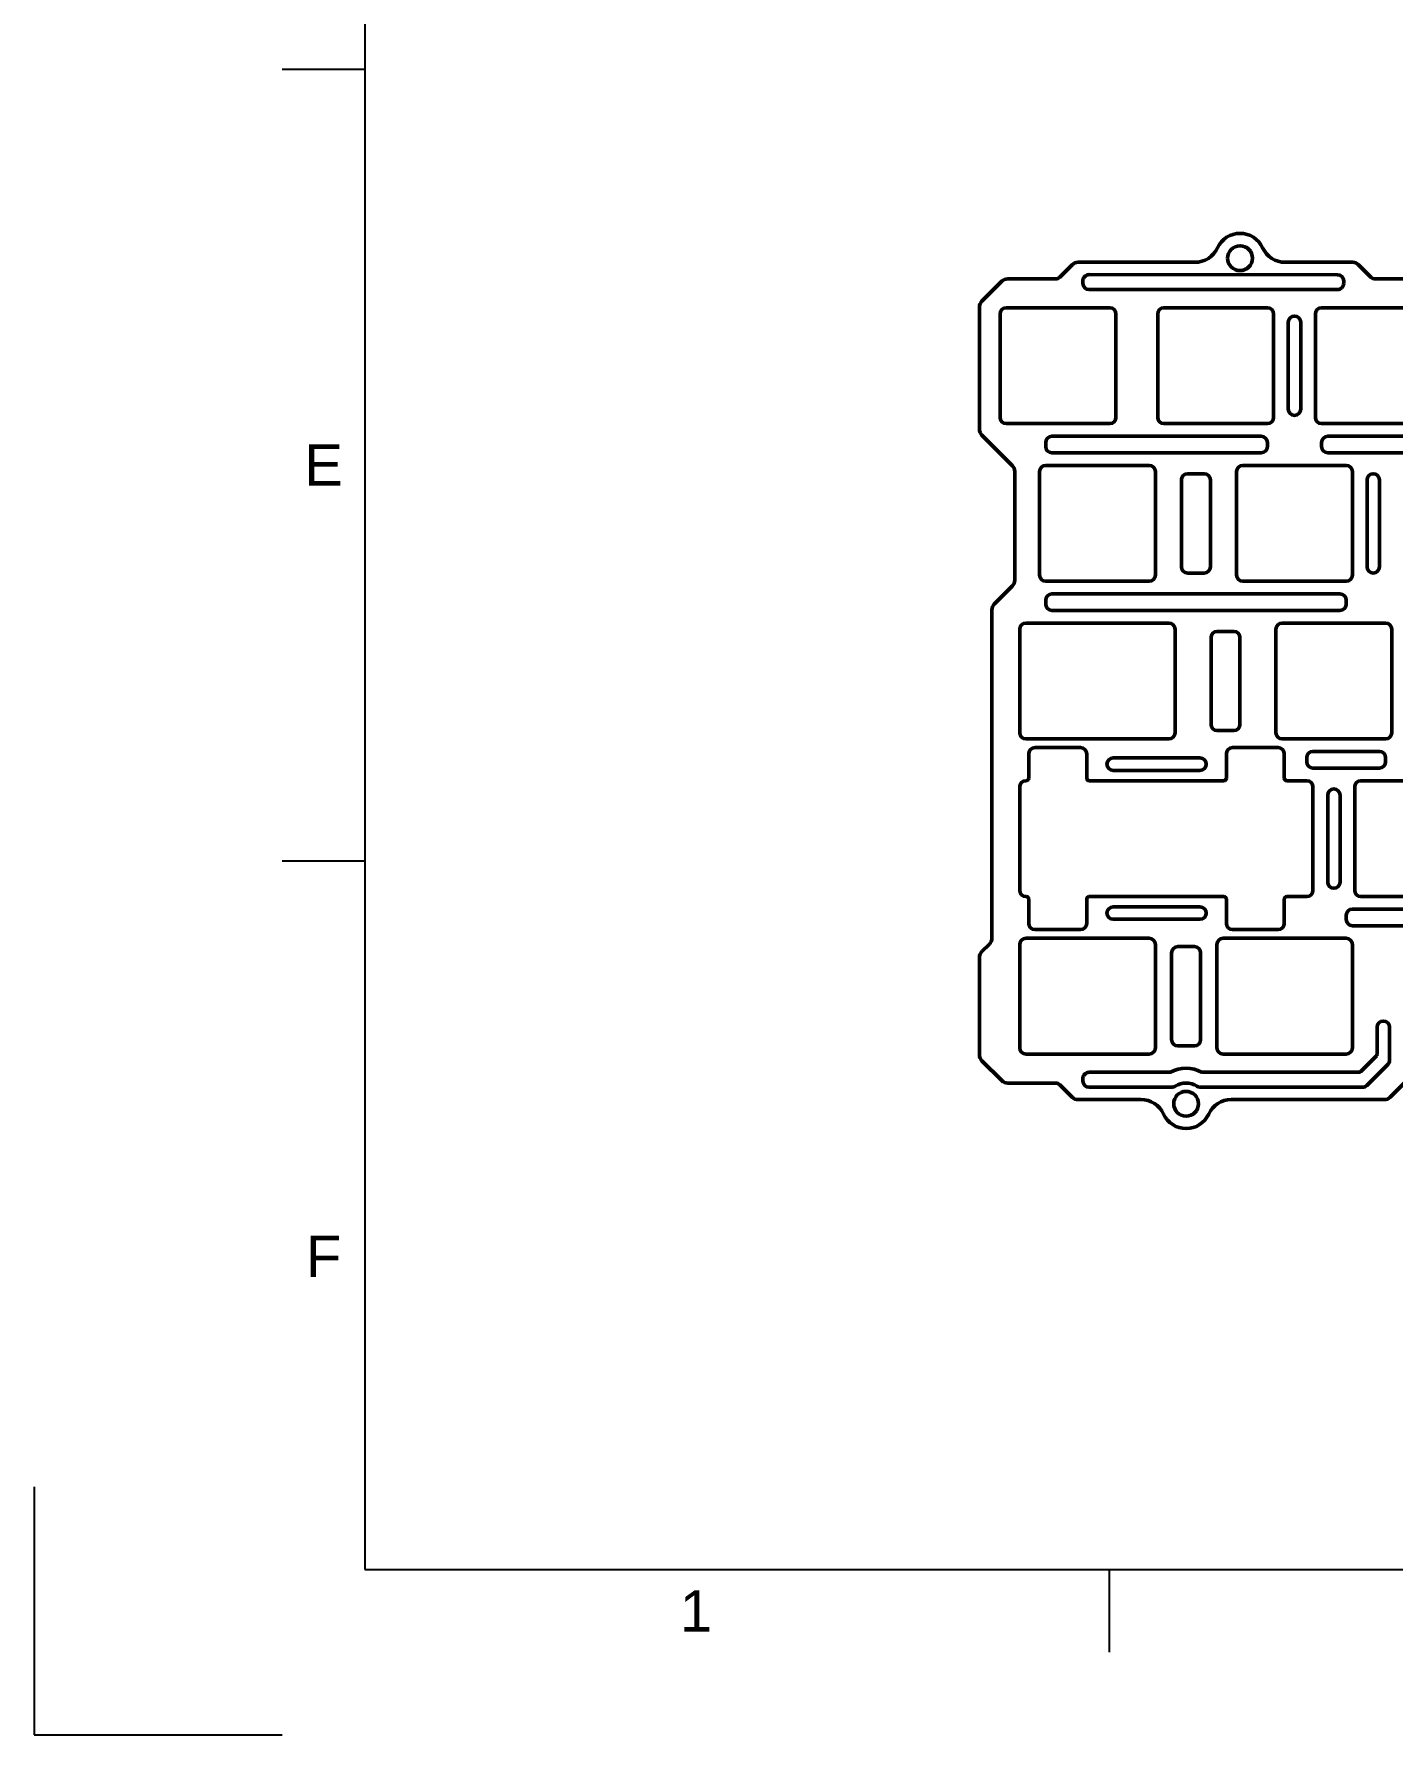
# Model space of a CAD drawing. Header units: millimetres. Extents: x 0 to 420, y 0 to 297.
# Drawn here: x 0 to 82.1, y 0 to 102.8 of the extents above; entities that cross this region are included whole.
import ezdxf
from ezdxf.enums import TextEntityAlignment as Align

# ---------------------------------------------------------------- set-up
doc = ezdxf.new("R2010")
doc.units = ezdxf.units.MM
doc.header["$LTSCALE"] = 0.75
doc.layers.add('Border', color=7, linetype='Continuous', lineweight=25)
doc.layers.add('Visible', color=7, linetype='Continuous', lineweight=50)
doc.styles.add('FusionTitle', font='arial.ttf')

# ---------------------------------------------------------------- blocks, each defined once
blk = doc.blocks.new('ISO_A3_SHEET')
at = {"layer": 'Border'}
for p, q in [((20, 287), (20, 10)), ((15, 100.66667), (20, 100.66667)), ((15, 52.83334), (20, 52.83334)), ((20, 10), (410, 10)), ((65, 5), (65, 10))]:
    blk.add_line(p, q, dxfattribs=at)
at = {"layer": 'Defpoints'}
for p, q in [((0, 15), (0, 0)), ((0, 0), (15, 0))]:
    blk.add_line(p, q, dxfattribs=at)
at = {"layer": 'Border', "style": 'FusionTitle'}
for s, p in [('E', (17.5, 76.75001)), ('F', (17.5, 28.91668)), ('1', (40, 7.5))]:
    blk.add_text(s, height=2.5, dxfattribs=at).set_placement(p, align=Align.MIDDLE)

msp = doc.modelspace()

# ---------------------------------------------------------------- linework, layer by layer
at = {"layer": 'Visible'}
for p, q in [((62.738, 88.849, 0.375), (61.994, 88.105, 0.375)), ((70.157, 88.995, 0.375), (63.091, 88.995, 0.375)), ((79.691, 88.995, 0.375), (75.611, 88.995, 0.375)), ((80.788, 88.105, 0.375), (80.044, 88.849, 0.375)), ((57.281, 86.642, 0.375), (58.488, 87.849, 0.375)), ((61.729, 87.995, 0.375), (58.841, 87.995, 0.375)), ((63.384, 87.874, 0.375), (63.384, 87.724, 0.375)), ((63.759, 88.249, 0.375), (78.772, 88.244, 0.375)), ((79.147, 87.869, 0.375), (79.147, 87.719, 0.375)), ((90.341, 87.995, 0.375), (81.053, 87.995, 0.375)), ((78.772, 87.344, 0.375), (63.759, 87.349, 0.375)), ((57.134, 86.288, 0.375), (57.134, 78.902, 0.375)), ((58.384, 79.62, 0.375), (58.384, 85.87, 0.375)), ((58.759, 86.245, 0.375), (65.009, 86.245, 0.375)), ((65.384, 85.87, 0.375), (65.384, 79.62, 0.375)), ((67.909, 79.62, 0.375), (67.909, 85.87, 0.375)), ((68.284, 86.245, 0.375), (74.534, 86.245, 0.375)), ((74.909, 85.87, 0.375), (74.909, 79.62, 0.375)), ((75.797, 80.12, 0.375), (75.797, 85.37, 0.375)), ((76.547, 85.37, 0.375), (76.547, 80.12, 0.375)), ((77.434, 79.62, 0.375), (77.434, 85.87, 0.375)), ((77.809, 86.245, 0.375), (84.059, 86.245, 0.375)), ((65.009, 79.245, 0.375), (58.759, 79.245, 0.375)), ((74.534, 79.245, 0.375), (68.284, 79.245, 0.375)), ((84.059, 79.245, 0.375), (77.809, 79.245, 0.375)), ((57.281, 78.549, 0.375), (59.119, 76.71, 0.375)), ((61.515, 78.483, 0.375), (74.159, 78.483, 0.375)), ((78.184, 78.483, 0.375), (102.734, 78.483, 0.375)), ((61.14, 77.858, 0.375), (61.14, 78.108, 0.375)), ((74.159, 77.483, 0.375), (61.515, 77.483, 0.375)), ((74.534, 78.108, 0.375), (74.534, 77.858, 0.375)), ((77.809, 77.858, 0.375), (77.809, 78.108, 0.375)), ((102.734, 77.483, 0.375), (78.184, 77.483, 0.375)), ((59.265, 76.357, 0.375), (59.265, 69.783, 0.375)), ((60.765, 70.095, 0.375), (60.765, 76.345, 0.375)), ((61.14, 76.72, 0.375), (67.39, 76.72, 0.375)), ((67.765, 76.345, 0.375), (67.765, 70.095, 0.375)), ((69.719, 76.22, 0.375), (70.719, 76.22, 0.375)), ((72.672, 70.095, 0.375), (72.672, 76.345, 0.375)), ((73.047, 76.72, 0.375), (79.297, 76.72, 0.375)), ((79.672, 76.345, 0.375), (79.672, 70.095, 0.375)), ((69.344, 70.595, 0.375), (69.344, 75.845, 0.375)), ((71.094, 75.845, 0.375), (71.094, 70.595, 0.375)), ((80.559, 70.595, 0.375), (80.559, 75.845, 0.375)), ((81.309, 75.845, 0.375), (81.309, 70.595, 0.375)), ((70.719, 70.22, 0.375), (69.719, 70.22, 0.375)), ((59.119, 69.43, 0.375), (58.031, 68.342, 0.375)), ((67.39, 69.72, 0.375), (61.14, 69.72, 0.375)), ((61.515, 68.958, 0.375), (78.922, 68.958, 0.375)), ((79.297, 69.72, 0.375), (73.047, 69.72, 0.375)), ((57.884, 67.988, 0.375), (57.884, 48.152, 0.375)), ((61.14, 68.333, 0.375), (61.14, 68.583, 0.375)), ((78.922, 67.958, 0.375), (61.515, 67.958, 0.375)), ((79.297, 68.583, 0.375), (79.297, 68.333, 0.375)), ((59.575, 60.57, 0.375), (59.575, 66.82, 0.375)), ((59.95, 67.195, 0.375), (68.581, 67.195, 0.375)), ((68.956, 66.82, 0.375), (68.956, 60.57, 0.375)), ((75.053, 60.57, 0.375), (75.053, 66.82, 0.375)), ((75.428, 67.195, 0.375), (81.678, 67.195, 0.375)), ((82.053, 66.82, 0.375), (82.053, 60.57, 0.375)), ((71.129, 61.07, 0.375), (71.129, 66.32, 0.375)), ((71.504, 66.695, 0.375), (72.504, 66.695, 0.375)), ((72.879, 66.32, 0.375), (72.879, 61.07, 0.375)), ((72.504, 60.695, 0.375), (71.504, 60.695, 0.375)), ((68.581, 60.195, 0.375), (59.95, 60.195, 0.375)), ((60.493, 59.67, 0.375), (63.243, 59.67, 0.375)), ((72.431, 59.67, 0.375), (75.181, 59.67, 0.375)), ((81.678, 60.195, 0.375), (75.428, 60.195, 0.375)), ((60.118, 57.82, 0.375), (60.118, 59.295, 0.375)), ((63.618, 59.295, 0.375), (63.618, 57.82, 0.375)), ((65.212, 59.045, 0.375), (70.462, 59.045, 0.375)), ((72.056, 57.82, 0.375), (72.056, 59.295, 0.375)), ((75.556, 59.295, 0.375), (75.556, 57.82, 0.375)), ((76.915, 58.808, 0.375), (76.915, 59.058, 0.375)), ((77.29, 59.433, 0.375), (81.303, 59.433, 0.375)), ((81.678, 59.058, 0.375), (81.678, 58.808, 0.375)), ((59.95, 57.67, 0.375), (59.968, 57.67, 0.375)), ((63.768, 57.67, 0.375), (71.906, 57.67, 0.375)), ((70.462, 58.295, 0.375), (65.212, 58.295, 0.375)), ((75.706, 57.67, 0.375), (76.915, 57.67, 0.375)), ((81.303, 58.433, 0.375), (77.29, 58.433, 0.375)), ((80.19, 57.67, 0.375), (86.44, 57.67, 0.375)), ((59.575, 51.045, 0.375), (59.575, 57.295, 0.375)), ((77.29, 57.295, 0.375), (77.29, 51.045, 0.375)), ((78.178, 51.545, 0.375), (78.178, 56.795, 0.375)), ((78.928, 56.795, 0.375), (78.928, 51.545, 0.375)), ((79.815, 51.045, 0.375), (79.815, 57.295, 0.375)), ((59.968, 50.67, 0.375), (59.95, 50.67, 0.375)), ((60.118, 49.045, 0.375), (60.118, 50.52, 0.375)), ((63.618, 50.52, 0.375), (63.618, 49.045, 0.375)), ((71.906, 50.67, 0.375), (63.768, 50.67, 0.375)), ((72.056, 49.045, 0.375), (72.056, 50.52, 0.375)), ((75.556, 50.52, 0.375), (75.556, 49.045, 0.375)), ((76.915, 50.67, 0.375), (75.706, 50.67, 0.375)), ((86.44, 50.67, 0.375), (80.19, 50.67, 0.375)), ((65.212, 50.045, 0.375), (70.462, 50.045, 0.375)), ((79.297, 49.283, 0.375), (79.297, 49.533, 0.375)), ((79.672, 49.908, 0.375), (92.842, 49.908, 0.375)), ((63.243, 48.67, 0.375), (60.493, 48.67, 0.375)), ((70.462, 49.295, 0.375), (65.212, 49.295, 0.375)), ((75.181, 48.67, 0.375), (72.431, 48.67, 0.375)), ((92.842, 48.908, 0.375), (79.672, 48.908, 0.375)), ((57.738, 47.799, 0.375), (57.281, 47.342, 0.375)), ((59.575, 41.52, 0.375), (59.575, 47.77, 0.375)), ((59.95, 48.145, 0.375), (67.39, 48.145, 0.375)), ((67.765, 47.77, 0.375), (67.765, 41.52, 0.375)), ((69.123, 47.645, 0.375), (70.123, 47.645, 0.375)), ((71.481, 41.52, 0.375), (71.481, 47.77, 0.375)), ((71.856, 48.145, 0.375), (79.297, 48.145, 0.375)), ((79.672, 47.77, 0.375), (79.672, 41.52, 0.375)), ((57.134, 46.988, 0.375), (57.134, 41.102, 0.375)), ((68.748, 42.02, 0.375), (68.748, 47.27, 0.375)), ((70.498, 47.27, 0.375), (70.498, 42.02, 0.375)), ((81.165, 41.147, 0.375), (81.165, 42.77, 0.375)), ((81.915, 42.77, 0.375), (81.915, 40.779, 0.375)), ((67.39, 41.145, 0.375), (59.95, 41.145, 0.375)), ((70.123, 41.645, 0.375), (69.123, 41.645, 0.375)), ((79.297, 41.145, 0.375), (71.856, 41.145, 0.375)), ((58.488, 39.542, 0.375), (57.281, 40.749, 0.375)), ((80.173, 40.092, 0.375), (81.121, 41.04, 0.375)), ((81.806, 40.514, 0.375), (80.55, 39.258, 0.375)), ((58.841, 39.395, 0.375), (61.729, 39.395, 0.375)), ((61.994, 39.285, 0.375), (62.738, 38.542, 0.375)), ((63.384, 39.672, 0.375), (63.384, 39.521, 0.375)), ((63.759, 40.047, 0.375), (68.616, 40.045, 0.375)), ((68.757, 39.145, 0.375), (63.759, 39.146, 0.375)), ((80.285, 39.148, 0.375), (70.49, 39.145, 0.375)), ((70.63, 40.045, 0.375), (80.067, 40.048, 0.375)), ((81.955, 38.542, 0.375), (83.448, 40.035, 0.375)), ((63.091, 38.395, 0.375), (66.896, 38.395, 0.375)), ((72.35, 38.395, 0.375), (81.601, 38.395, 0.375))]:
    msp.add_line(p, q, dxfattribs=at)
at = {"layer": 'Visible', "extrusion": (0, 0, -1)}
for centre in [(-72.884, 89.245, -0.375), (-69.623, 38.145, -0.375)]:
    msp.add_circle(centre, 0.75, dxfattribs=at)
at = {"layer": 'Visible'}
for centre, radius, start, end in [((72.884, 89.245, 0.375), 1.5, 24.62432, 155.37568), ((70.157, 90.495, 0.375), 1.5, 270, 335.37568), ((75.611, 90.495, 0.375), 1.5, 204.62432, 270), ((61.729, 88.37, 0.375), 0.375, 270, 315), ((63.759, 87.874, 0.375), 0.375, 89.98182, 180), ((63.759, 87.724, 0.375), 0.375, 180, 269.98125), ((78.772, 87.869, 0.375), 0.375, 359.98182, 89.98182), ((78.772, 87.719, 0.375), 0.375, 269.98125, 359.98182), ((81.053, 88.37, 0.375), 0.375, 225, 270), ((58.759, 85.87, 0.375), 0.375, 90, 180), ((65.009, 85.87, 0.375), 0.375, 0, 90), ((68.284, 85.87, 0.375), 0.375, 90, 180), ((74.534, 85.87, 0.375), 0.375, 0, 90), ((76.172, 85.37, 0.375), 0.375, 0, 180), ((77.809, 85.87, 0.375), 0.375, 90, 180), ((58.759, 79.62, 0.375), 0.375, 180, 270), ((65.009, 79.62, 0.375), 0.375, 270, 0), ((68.284, 79.62, 0.375), 0.375, 180, 270), ((74.534, 79.62, 0.375), 0.375, 270, 0), ((76.172, 80.12, 0.375), 0.375, 180, 0), ((77.809, 79.62, 0.375), 0.375, 180, 270), ((61.515, 78.108, 0.375), 0.375, 90, 180), ((74.159, 78.108, 0.375), 0.375, 0, 90), ((78.184, 78.108, 0.375), 0.375, 90, 180), ((61.515, 77.858, 0.375), 0.375, 180, 270), ((74.159, 77.858, 0.375), 0.375, 270, 0), ((78.184, 77.858, 0.375), 0.375, 180, 270), ((61.14, 76.345, 0.375), 0.375, 90, 180), ((67.39, 76.345, 0.375), 0.375, 0, 90), ((69.719, 75.845, 0.375), 0.375, 90, 180), ((70.719, 75.845, 0.375), 0.375, 0, 90), ((73.047, 76.345, 0.375), 0.375, 90, 180), ((79.297, 76.345, 0.375), 0.375, 0, 90), ((80.934, 75.845, 0.375), 0.375, 0, 180), ((61.14, 70.095, 0.375), 0.375, 180, 270), ((67.39, 70.095, 0.375), 0.375, 270, 0), ((69.719, 70.595, 0.375), 0.375, 180, 270), ((70.719, 70.595, 0.375), 0.375, 270, 0), ((73.047, 70.095, 0.375), 0.375, 180, 270), ((79.297, 70.095, 0.375), 0.375, 270, 0), ((80.934, 70.595, 0.375), 0.375, 180, 0), ((58.765, 69.783, 0.375), 0.5, 315, 0), ((61.515, 68.583, 0.375), 0.375, 90, 180), ((78.922, 68.583, 0.375), 0.375, 0, 90), ((58.384, 67.988, 0.375), 0.5, 135, 180), ((61.515, 68.333, 0.375), 0.375, 180, 270), ((78.922, 68.333, 0.375), 0.375, 270, 0), ((59.95, 66.82, 0.375), 0.375, 90, 180), ((68.581, 66.82, 0.375), 0.375, 0, 90), ((75.428, 66.82, 0.375), 0.375, 90, 180), ((81.678, 66.82, 0.375), 0.375, 0, 90), ((71.504, 66.32, 0.375), 0.375, 90, 180), ((72.504, 66.32, 0.375), 0.375, 0, 90), ((71.504, 61.07, 0.375), 0.375, 180, 270), ((72.504, 61.07, 0.375), 0.375, 270, 0), ((59.95, 60.57, 0.375), 0.375, 180, 270), ((60.493, 59.295, 0.375), 0.375, 90, 180), ((63.243, 59.295, 0.375), 0.375, 0, 90), ((68.581, 60.57, 0.375), 0.375, 270, 0), ((72.431, 59.295, 0.375), 0.375, 90, 180), ((75.428, 60.57, 0.375), 0.375, 180, 270), ((75.181, 59.295, 0.375), 0.375, 0, 90), ((81.678, 60.57, 0.375), 0.375, 270, 0), ((65.212, 58.67, 0.375), 0.375, 90, 270), ((70.462, 58.67, 0.375), 0.375, 270, 90), ((77.29, 59.058, 0.375), 0.375, 90, 180), ((77.29, 58.808, 0.375), 0.375, 180, 270), ((81.303, 59.058, 0.375), 0.375, 0, 90), ((81.303, 58.808, 0.375), 0.375, 270, 0), ((59.95, 57.295, 0.375), 0.375, 90, 180), ((76.915, 57.295, 0.375), 0.375, 0, 90), ((80.19, 57.295, 0.375), 0.375, 90, 180), ((78.553, 56.795, 0.375), 0.375, 0, 180), ((78.553, 51.545, 0.375), 0.375, 180, 0), ((59.95, 51.045, 0.375), 0.375, 180, 270), ((76.915, 51.045, 0.375), 0.375, 270, 0), ((80.19, 51.045, 0.375), 0.375, 180, 270), ((65.212, 49.67, 0.375), 0.375, 90, 270), ((70.462, 49.67, 0.375), 0.375, 270, 90), ((79.672, 49.533, 0.375), 0.375, 90, 180), ((60.493, 49.045, 0.375), 0.375, 180, 270), ((63.243, 49.045, 0.375), 0.375, 270, 0), ((72.431, 49.045, 0.375), 0.375, 180, 270), ((75.181, 49.045, 0.375), 0.375, 270, 0), ((79.672, 49.283, 0.375), 0.375, 180, 270), ((59.95, 47.77, 0.375), 0.375, 90, 180), ((67.39, 47.77, 0.375), 0.375, 0, 90), ((69.123, 47.27, 0.375), 0.375, 90, 180), ((70.123, 47.27, 0.375), 0.375, 0, 90), ((71.856, 47.77, 0.375), 0.375, 90, 180), ((79.297, 47.77, 0.375), 0.375, 0, 90), ((81.54, 42.77, 0.375), 0.375, 0, 180), ((59.95, 41.52, 0.375), 0.375, 180, 270), ((67.39, 41.52, 0.375), 0.375, 270, 0), ((69.123, 42.02, 0.375), 0.375, 180, 270), ((70.123, 42.02, 0.375), 0.375, 270, 0), ((71.856, 41.52, 0.375), 0.375, 180, 270), ((79.297, 41.52, 0.375), 0.375, 270, 0), ((81.54, 40.779, 0.375), 0.375, 315, 0), ((61.729, 39.02, 0.375), 0.375, 45, 90), ((63.759, 39.672, 0.375), 0.375, 89.98063, 180), ((63.759, 39.521, 0.375), 0.375, 180, 269.98087), ((68.757, 39.52, 0.375), 0.375, 269.98087, 302.2244), ((69.623, 38.145, 0.375), 1.25, 57.77546, 122.2244), ((70.49, 39.52, 0.375), 0.375, 237.77546, 270.01987), ((80.285, 39.523, 0.375), 0.375, 270.01987, 315), ((66.896, 36.895, 0.375), 1.5, 24.62432, 90), ((72.35, 36.895, 0.375), 1.5, 90, 155.37568), ((69.623, 38.145, 0.375), 1.5, 204.62432, 335.37568)]:
    msp.add_arc(centre, radius, start, end, dxfattribs=at)
at = {"layer": 'Visible', "extrusion": (0, 0, -1)}
for centre, radius, start, end in [((-63.091, 88.495, -0.375), 0.5, 45, 90), ((-79.691, 88.495, -0.375), 0.5, 90, 135), ((-58.841, 87.495, -0.375), 0.5, 45, 90), ((-57.634, 86.288, -0.375), 0.5, 0, 45), ((-57.634, 78.902, -0.375), 0.5, 315, 0), ((-58.765, 76.357, -0.375), 0.5, 135, 180), ((-59.968, 57.82, -0.375), 0.15, 180, 270), ((-63.768, 57.82, -0.375), 0.15, 270, 0), ((-71.906, 57.82, -0.375), 0.15, 180, 270), ((-75.706, 57.82, -0.375), 0.15, 270, 0), ((-59.968, 50.52, -0.375), 0.15, 90, 180), ((-63.768, 50.52, -0.375), 0.15, 0, 90), ((-71.906, 50.52, -0.375), 0.15, 90, 180), ((-75.706, 50.52, -0.375), 0.15, 0, 90), ((-57.634, 46.988, -0.375), 0.5, 0, 45), ((-57.384, 48.152, -0.375), 0.5, 180, 225), ((-81.015, 41.147, -0.375), 0.15, 180, 225), ((-57.634, 41.102, -0.375), 0.5, 315, 0), ((-69.623, 38.295, -0.375), 2, 62.07982, 117.92019), ((-80.067, 40.198, -0.375), 0.15, 225, 269.98013), ((-58.841, 39.895, -0.375), 0.5, 270, 315), ((-68.617, 40.195, -0.375), 0.15, 242.07982, 270.01937), ((-70.63, 40.195, -0.375), 0.15, 269.98013, 297.92019), ((-63.091, 38.895, -0.375), 0.5, 270, 315), ((-81.601, 38.895, -0.375), 0.5, 225, 270)]:
    msp.add_arc(centre, radius, start, end, dxfattribs=at)

# ---------------------------------------------------------------- block references
at = {"layer": 'Border'}
msp.add_blockref('ISO_A3_SHEET', (0, 0), dxfattribs=at)

doc.saveas('drawing.dxf')
